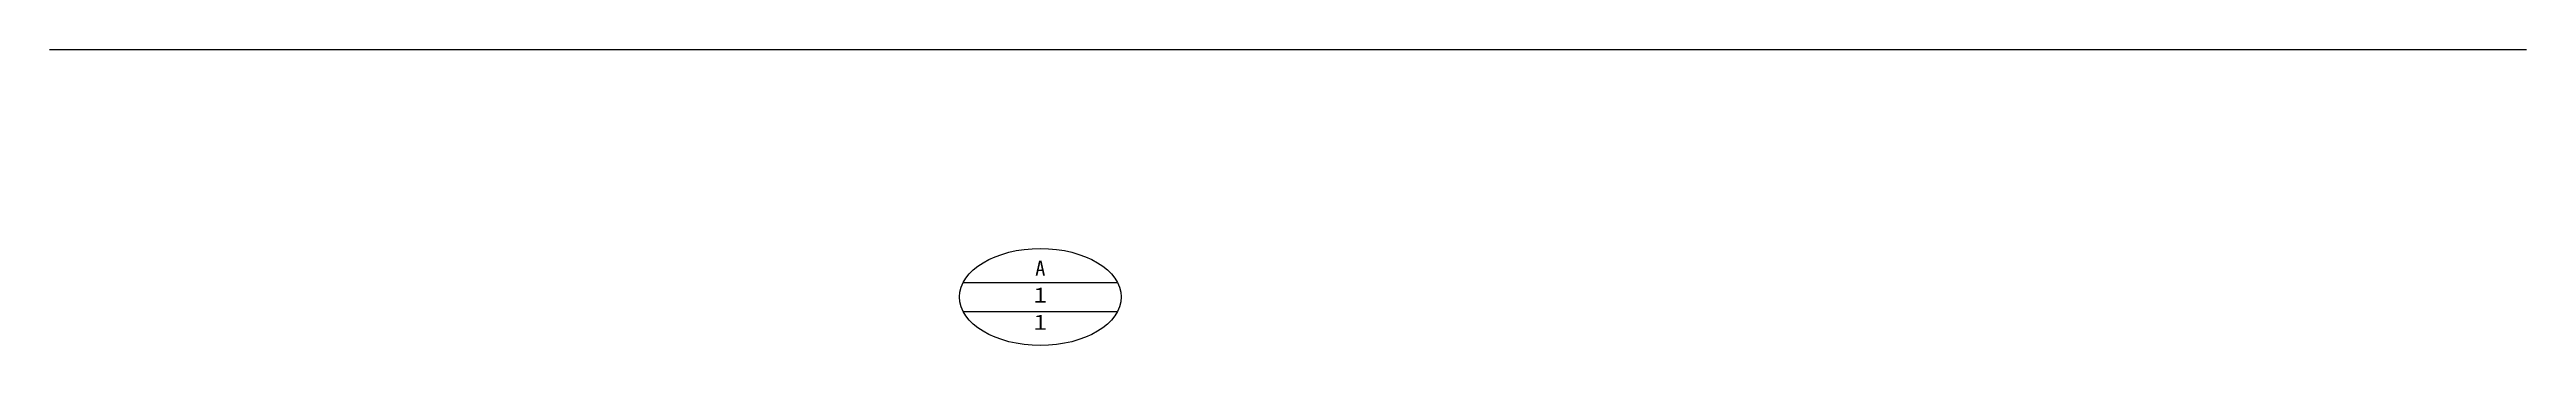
# Model space of a CAD drawing. Units: millimetres at full size, sheet at 1:100. Extents: x -15551 to 15061, y -7151 to -3490.
import ezdxf
from ezdxf.enums import TextEntityAlignment as Align

# ---------------------------------------------------------------- set-up
doc = ezdxf.new("R2010")
doc.units = ezdxf.units.MM
doc.header["$LTSCALE"] = 100
doc.layers.add('0-0', color=7, linetype='Continuous')
doc.styles.add('ＭＳ ゴシック', font='')
doc.styles.get('ＭＳ ゴシック').set_extended_font_data('MS Gothic')

msp = doc.modelspace()

# ---------------------------------------------------------------- linework, layer by layer
at = {"layer": '0-0'}
for p, q in [((-15551, -3489.8), (15061.2, -3489.8)), ((-4260, -6371), (-2352.2, -6371)), ((-4260, -6731), (-2352.2, -6731))]:
    msp.add_line(p, q, dxfattribs=at)
msp.add_ellipse((-3306.1, -6551), major_axis=(1000, 0), ratio=0.6, dxfattribs=at)

# ---------------------------------------------------------------- texts
at = {"layer": '0-0', "color": 4, "style": 'ＭＳ ゴシック'}
for s, p in [('A', (-3368.6, -6341)), ('１', (-3431.1, -6676)), ('１', (-3431.1, -7011))]:
    msp.add_text(s, height=183.3, dxfattribs=at).set_placement(p, align=Align.BOTTOM_LEFT)

doc.saveas('drawing.dxf')
